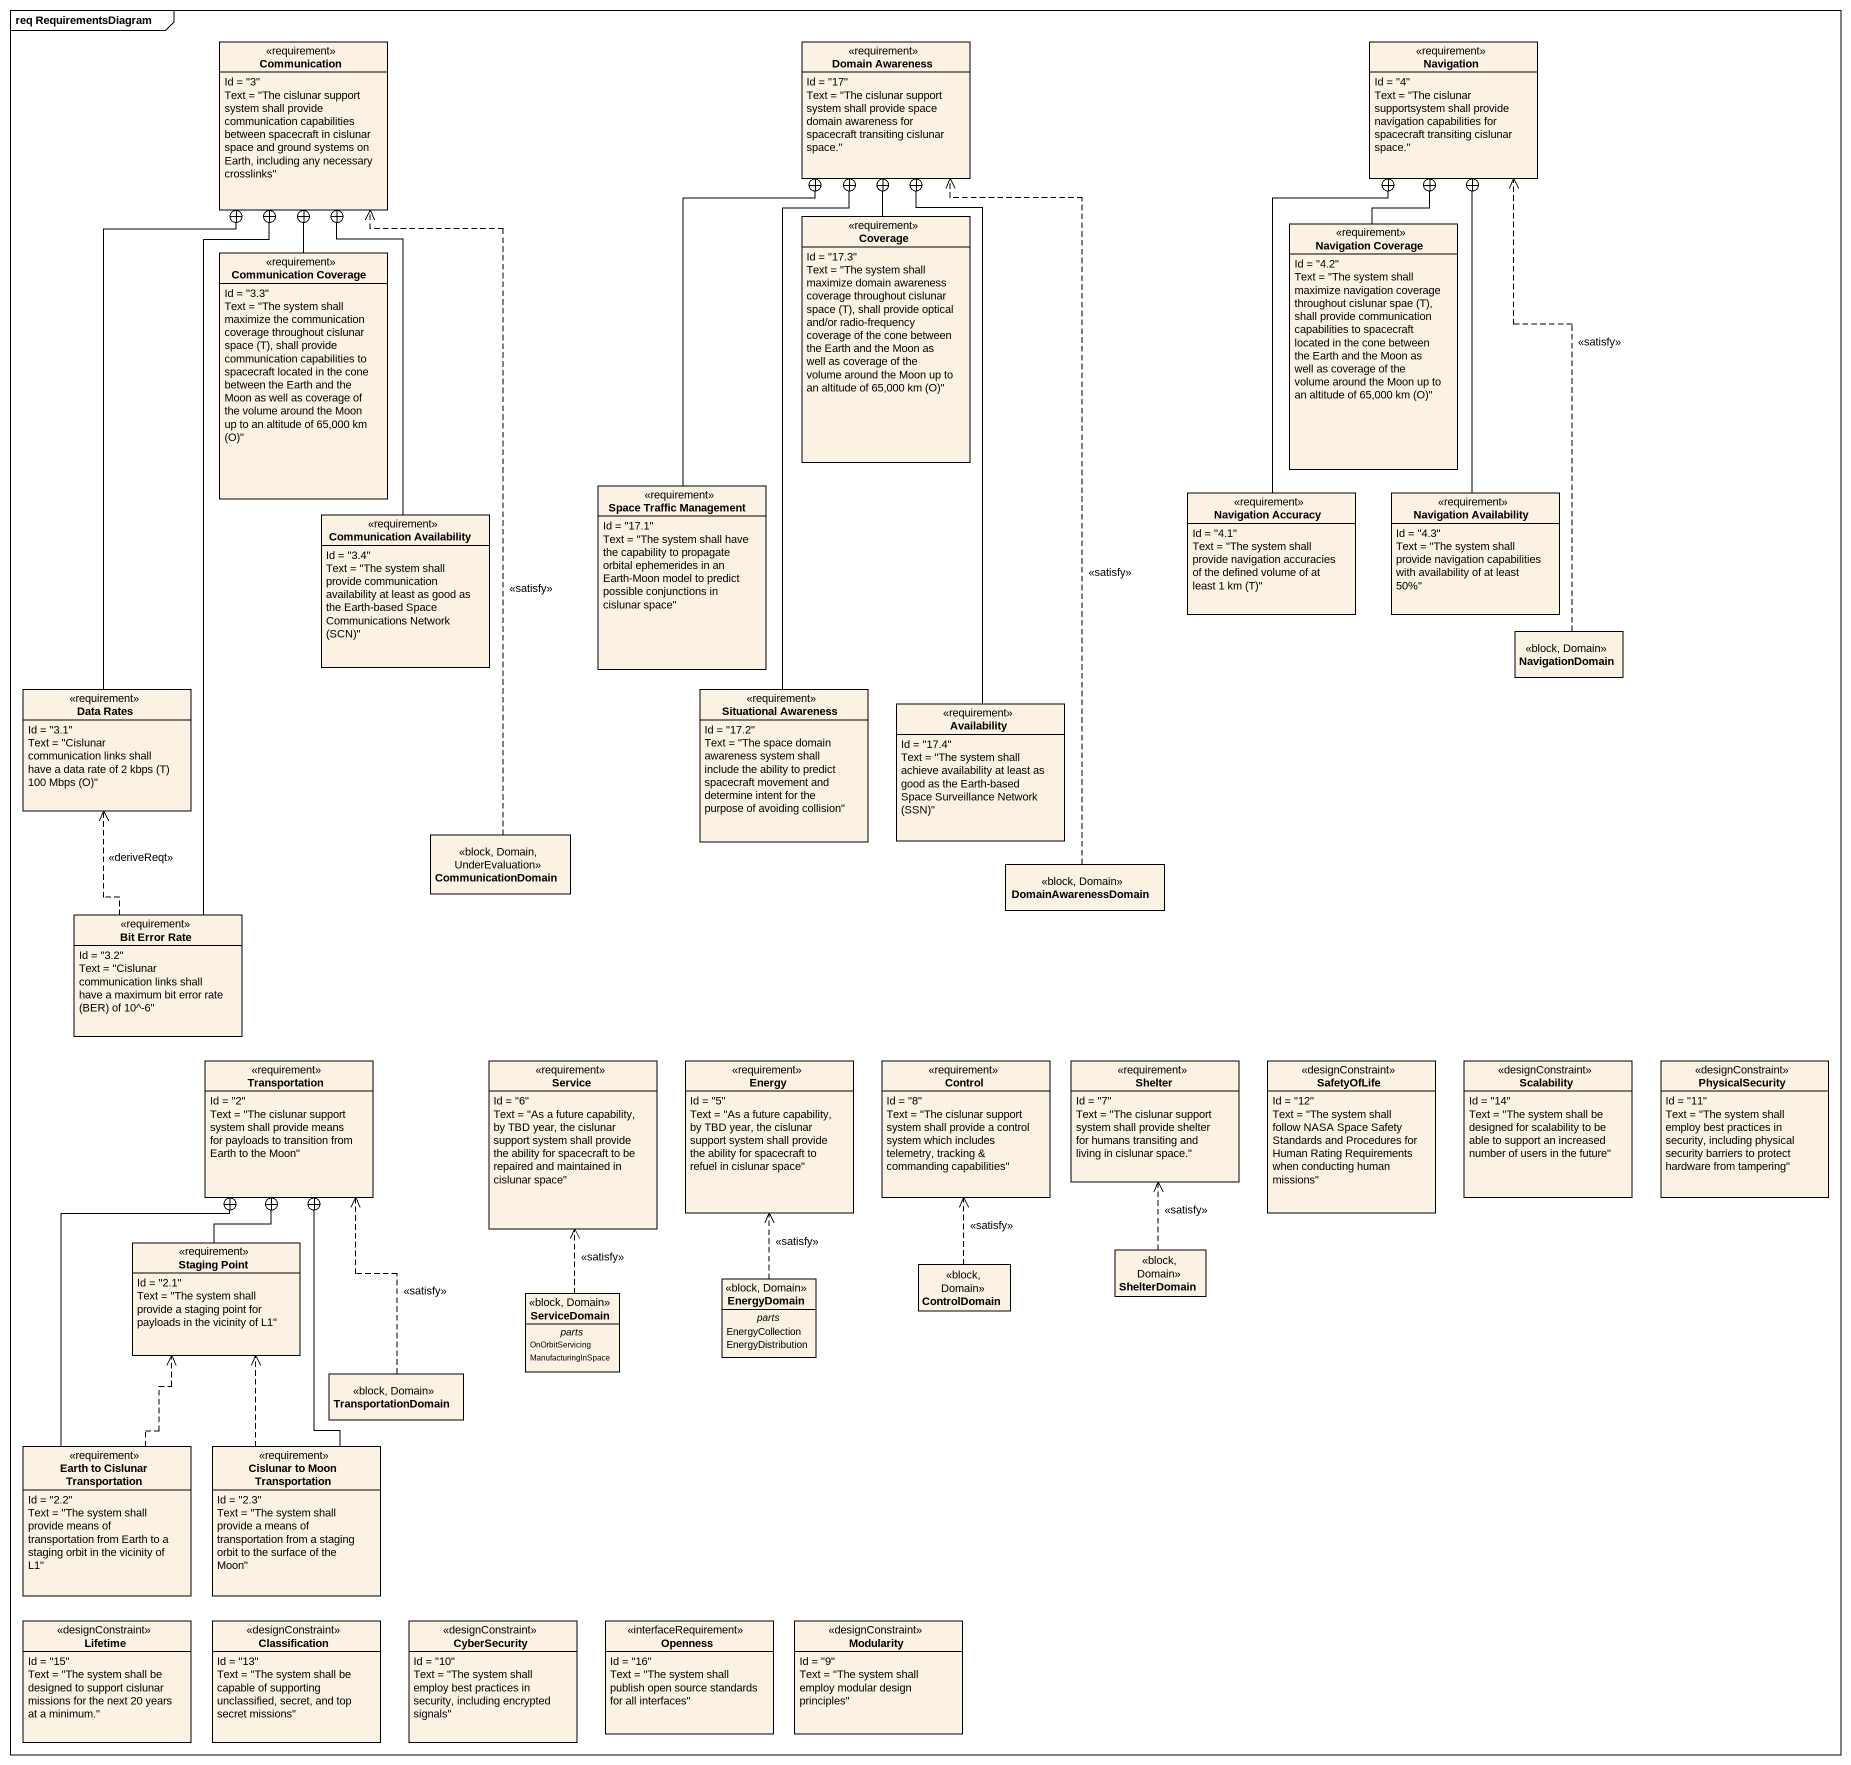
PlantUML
@startuml
mainframe req RequirementsDiagram
hide circle
hide empty members
class Communication <<requirement>> {
  Id = "3"
  Text = "The cislunar support system shall provide communication capabilities between spacecraft in cislunar space and ground systems on Earth, including any necessary crosslinks"
}
class "Domain Awareness" as Domain_Awareness <<requirement>> {
  Id = "17"
  Text = "The cislunar support system shall provide space domain awareness for spacecraft transiting cislunar space."
}
class Navigation <<requirement>> {
  Id = "4"
  Text = "The cislunar supportsystem shall provide navigation capabilities for spacecraft transiting cislunar space."
}
class Coverage <<requirement>> {
  Id = "17.3"
  {field} Text = "The system shall maximize domain awareness coverage throughout cislunar space (T), shall provide optical and/or radio-frequency coverage of the cone between the Earth and the Moon as well as coverage of the volume around the Moon up to an altitude of 65,000 km (O)"
}
class "Navigation Coverage" as Navigation_Coverage <<requirement>> {
  Id = "4.2"
  {field} Text = "The system shall maximize navigation coverage throughout cislunar spae (T), shall provide communication capabilities to spacecraft located in the cone between the Earth and the Moon as well as coverage of the volume around the Moon up to an altitude of 65,000 km (O)"
}
class "Communication Coverage" as Communication_Coverage <<requirement>> {
  Id = "3.3"
  {field} Text = "The system shall maximize the communication coverage throughout cislunar space (T), shall provide communication capabilities to spacecraft located in the cone between the Earth and the Moon as well as coverage of the volume around the Moon up to an altitude of 65,000 km (O)"
}
class "Communication Availability" as Communication_Availability <<requirement>> {
  Id = "3.4"
  {field} Text = "The system shall provide communication availability at least as good as the Earth-based Space Communications Network (SCN)"
}
class "Space Traffic Management" as Space_Traffic_Management <<requirement>> {
  Id = "17.1"
  Text = "The system shall have the capability to propagate orbital ephemerides in an Earth-Moon model to predict possible conjunctions in cislunar space"
}
class "Navigation Accuracy" as Navigation_Accuracy <<requirement>> {
  Id = "4.1"
  {field} Text = "The system shall provide navigation accuracies of the defined volume of at least 1 km (T)"
}
class "Navigation Availability" as Navigation_Availability <<requirement>> {
  Id = "4.3"
  Text = "The system shall provide navigation capabilities with availability of at least 50%"
}
class NavigationDomain <<block, Domain>>
class "Data Rates" as Data_Rates <<requirement>> {
  Id = "3.1"
  {field} Text = "Cislunar communication links shall have a data rate of 2 kbps (T) 100 Mbps (O)"
}
class "Situational Awareness" as Situational_Awareness <<requirement>> {
  Id = "17.2"
  Text = "The space domain awareness system shall include the ability to predict spacecraft movement and determine intent for the purpose of avoiding collision"
}
class Availability <<requirement>> {
  Id = "17.4"
  {field} Text = "The system shall achieve availability at least as good as the Earth-based Space Surveillance Network (SSN)"
}
class CommunicationDomain <<block, Domain, UnderEvaluation>>
class DomainAwarenessDomain <<block, Domain>>
class "Bit Error Rate" as Bit_Error_Rate <<requirement>> {
  Id = "3.2"
  {field} Text = "Cislunar communication links shall have a maximum bit error rate (BER) of 10^-6"
}
class Transportation <<requirement>> {
  Id = "2"
  Text = "The cislunar support system shall provide means for payloads to transition from Earth to the Moon"
}
class Service <<requirement>> {
  Id = "6"
  Text = "As a future capability, by TBD year, the cislunar support system shall provide the ability for spacecraft to be repaired and maintained in cislunar space"
}
class Energy <<requirement>> {
  Id = "5"
  Text = "As a future capability, by TBD year, the cislunar support system shall provide the ability for spacecraft to refuel in cislunar space"
}
class "Control" as Control_ <<requirement>> {
  Id = "8"
  Text = "The cislunar support system shall provide a control system which includes telemetry, tracking & commanding capabilities"
}
class Shelter <<requirement>> {
  Id = "7"
  Text = "The cislunar support system shall provide shelter for humans transiting and living in cislunar space."
}
class SafetyOfLife <<designConstraint>> {
  Id = "12"
  Text = "The system shall follow NASA Space Safety Standards and Procedures for Human Rating Requirements when conducting human missions"
}
class Scalability <<designConstraint>> {
  Id = "14"
  Text = "The system shall be designed for scalability to be able to support an increased number of users in the future"
}
class PhysicalSecurity <<designConstraint>> {
  Id = "11"
  Text = "The system shall employ best practices in security, including physical security barriers to protect hardware from tampering"
}
class "Staging Point" as Staging_Point <<requirement>> {
  Id = "2.1"
  Text = "The system shall provide a staging point for payloads in the vicinity of L1"
}
class ControlDomain <<block, Domain>>
class ShelterDomain <<block, Domain>>
class ServiceDomain <<block, Domain>> {
  -- parts --
  OnOrbitServicing
  ManufacturingInSpace
}
class EnergyDomain <<block, Domain>> {
  -- parts --
  EnergyCollection
  EnergyDistribution
}
class TransportationDomain <<block, Domain>>
class "Earth to Cislunar Transportation" as Earth_to_Cislunar <<requirement>> {
  Id = "2.2"
  Text = "The system shall provide means of transportation from Earth to a staging orbit in the vicinity of L1"
}
class "Cislunar to Moon Transportation" as Cislunar_to_Moon <<requirement>> {
  Id = "2.3"
  Text = "The system shall provide a means of transportation from a staging orbit to the surface of the Moon"
}
class Lifetime <<designConstraint>> {
  Id = "15"
  Text = "The system shall be designed to support cislunar missions for the next 20 years at a minimum."
}
class Classification <<designConstraint>> {
  Id = "13"
  Text = "The system shall be capable of supporting unclassified, secret, and top secret missions"
}
class CyberSecurity <<designConstraint>> {
  Id = "10"
  Text = "The system shall employ best practices in security, including encrypted signals"
}
class Openness <<interfaceRequirement>> {
  Id = "16"
  Text = "The system shall publish open source standards for all interfaces"
}
class Modularity <<designConstraint>> {
  Id = "9"
  Text = "The system shall employ modular design principles"
}
Coverage -up-+ Domain_Awareness
Navigation_Coverage -up-+ Navigation
Communication_Coverage -up-+ Communication
Communication_Availability -up-+ Communication
Space_Traffic_Management -up-+ Domain_Awareness
Navigation_Accuracy -up-+ Navigation
Navigation_Availability -up-+ Navigation
NavigationDomain .up.> Navigation : <<satisfy>>
Data_Rates -up-+ Communication
Situational_Awareness -up-+ Domain_Awareness
Availability -up-+ Domain_Awareness
CommunicationDomain .up.> Communication : <<satisfy>>
DomainAwarenessDomain .up.> Domain_Awareness : <<satisfy>>
Bit_Error_Rate -up-+ Communication
Bit_Error_Rate .up.> Data_Rates : <<deriveReqt>>
Staging_Point -up-+ Transportation
ControlDomain .up.> Control_ : <<satisfy>>
ShelterDomain .up.> Shelter : <<satisfy>>
ServiceDomain .up.> Service : <<satisfy>>
EnergyDomain .up.> Energy : <<satisfy>>
TransportationDomain .up.> Transportation : <<satisfy>>
Earth_to_Cislunar -up-+ Transportation
Earth_to_Cislunar .up.> Staging_Point
Cislunar_to_Moon -up-+ Transportation
Cislunar_to_Moon .up.> Staging_Point
@enduml
